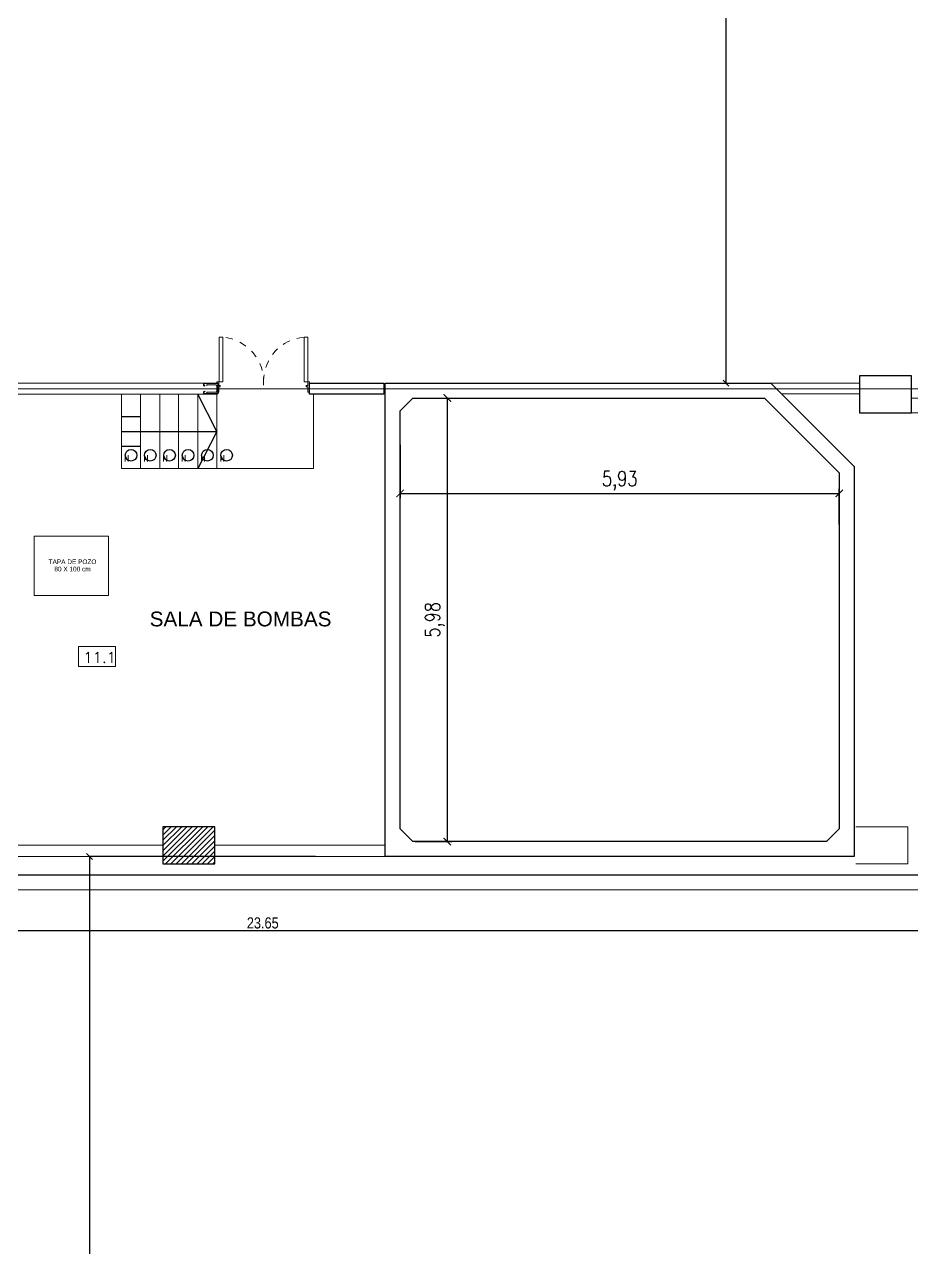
# Model space of a CAD drawing. Header units: millimetres. Extents: x 40 to 151, y 57 to 134.
# Drawn here: x 78 to 89.97, y 78.06 to 94.55 of the extents above; entities that cross this region are included whole.
import ezdxf
from ezdxf.enums import TextEntityAlignment as Align

# ---------------------------------------------------------------- set-up
doc = ezdxf.new("R2010")
doc.units = ezdxf.units.MM
doc.linetypes.add('Dash 1_16_', pattern=[0.003174, 0.001587, -0.001587])
doc.linetypes.add('Hidden', pattern=[7.14375, 4.7625, -2.38125])
for name, color, linetype, lineweight in [('000', 7, 'Continuous', 9), ('A-AREAIDM', 7, 'Continuous', 18), ('A-DOORSYM', 7, 'Continuous', 9), ('A-WALL', 7, 'Continuous', 9), ('ARQ-MUROS', 7, 'Continuous', 9), ('DIMENSION', 1, 'Continuous', 25), ('PINTURA CORDON VEREDAS', 7, 'Continuous', 9), ('S-COLSPRM', 7, 'Continuous', 9)]:
    doc.layers.add(name, color=color, linetype=linetype, lineweight=lineweight)
for name, color, linetype in [('ARQ - GRAFISMO - BLOQUES H°', 7, 'Continuous'), ('ARQ-H°A°', 7, 'Continuous'), ('estructura', 7, 'Continuous'), ('Lineas Muros mampostería', 7, 'Continuous'), ('Lineas Solados', 7, 'Continuous'), ('REP-COTAS-1-100', 7, 'Continuous'), ('Sectores', 3, 'Continuous')]:
    doc.layers.add(name, color=color, linetype=linetype)
doc.styles.add('716_PBL_XREF_det-escalera_R02$0$COTAS', font='arial.ttf')
doc.styles.add('ARIALNARROW', font='ARIALN.TTF')
doc.styles.add('COTAS', font='simplex.shx', dxfattribs={"width": 0.8})
doc.styles.add('MtXpl_Arial_Unicode_', font='ARIALUNI.ttf')
doc.styles.get("Standard").update_dxf_attribs({"font": 'txt.shx'})
doc.dimstyles.new('C', dxfattribs={"dimscale": 1.5, "dimtxt": 0.15, "dimasz": 0.08, "dimexe": 0.01, "dimexo": 0, "dimgap": 0.025, "dimtad": 1, "dimzin": 0, "dimdsep": 46, "dimtxsty": 'ARIALNARROW', "dimblk": 'OBLIQUE', "dimcen": 0, "dimclrd": 256, "dimclre": 256, "dimclrt": 256, "dimadec": 0, "dimazin": 0, "dimtfac": 1.666667, "dimtofl": 0, "dimtmove": 0, "dimatfit": 0, "dimldrblk": 'OBLIQUE', "dimfxl": 0.1, "dimtolj": 1, "dimtzin": 0, "dimarcsym": 0})

# ---------------------------------------------------------------- blocks, each defined once
blk = doc.blocks.new('_ARCHTICK')
at = {"color": 0, "linetype": 'ByBlock', "const_width": 0.15}
blk.add_lwpolyline([(-0.5, -0.5), (0.5, 0.5)], dxfattribs=at)
blk = doc.blocks.new('_Oblique')
at = {"layer": 'estructura', "color": 0, "lineweight": -2}
blk.add_line((-0.5, -0.5), (0.5, 0.5), dxfattribs=at)
blk = doc.blocks.new('*D11')
at = {"layer": 'Defpoints', "color": 0}
for p in [(81.928731, 83.335162), (78.878884, 57.142235), (78.878884, 57.142235)]:
    blk.add_point(p, dxfattribs=at)
at = {"layer": 'DIMENSION', "lineweight": -2}
for p, q in [((81.928731, 83.335162), (78.868884, 83.335162)), ((78.878884, 83.335162), (78.878884, 57.142235)), ((78.878884, 57.142235), (78.868884, 57.142235))]:
    blk.add_line(p, q, dxfattribs=at)
at = {"layer": 'DIMENSION', "lineweight": -2, "xscale": 0.08, "yscale": 0.08, "zscale": 0.08}
for p, rotation in [((78.878884, 83.335162), 90), ((78.878884, 57.142235), 270)]:
    blk.add_blockref('_Oblique', p, dxfattribs=dict(at, rotation=rotation))
at = {"layer": 'DIMENSION', "insert": (78.777307, 70.238699), "char_height": 0.15, "attachment_point": 5, "rotation": 90, "style": 'ARIALNARROW'}
blk.add_mtext('\\A1;26.19', dxfattribs=at)
blk = doc.blocks.new('*D42')
at = {"layer": 'Defpoints', "color": 0}
for p in [(69.387792, 83.535162), (93.04262, 83.605162), (93.04262, 82.335162)]:
    blk.add_point(p, dxfattribs=at)
at = {"layer": 'DIMENSION', "lineweight": -2}
for p, q in [((69.387792, 83.535162), (69.387792, 82.325162)), ((93.04262, 83.605162), (93.04262, 82.325162)), ((69.387792, 82.335162), (93.04262, 82.335162))]:
    blk.add_line(p, q, dxfattribs=at)
at = {"layer": 'DIMENSION', "lineweight": -2, "xscale": 0.08, "yscale": 0.08, "zscale": 0.08, "rotation": 180}
blk.add_blockref('_Oblique', (69.387792, 82.335162), dxfattribs=at)
at = {"layer": 'DIMENSION', "lineweight": -2, "xscale": 0.08, "yscale": 0.08, "zscale": 0.08}
blk.add_blockref('_Oblique', (93.04262, 82.335162), dxfattribs=at)
at = {"layer": 'DIMENSION', "insert": (81.215206, 82.436739), "char_height": 0.15, "attachment_point": 5, "style": 'ARIALNARROW'}
blk.add_mtext('\\A1;23.65', dxfattribs=at)
blk = doc.blocks.new('*D74')
at = {"layer": 'Defpoints', "color": 0}
for p in [(87.464462, 128.025162), (87.464462, 89.715162), (87.464462, 89.715162)]:
    blk.add_point(p, dxfattribs=at)
at = {"layer": 'DIMENSION', "lineweight": -2}
for p, q in [((87.464462, 128.025162), (87.474462, 128.025162)), ((87.464462, 128.025162), (87.464462, 89.715162)), ((87.464462, 89.715162), (87.474462, 89.715162))]:
    blk.add_line(p, q, dxfattribs=at)
at = {"layer": 'DIMENSION', "lineweight": -2, "xscale": 0.08, "yscale": 0.08, "zscale": 0.08}
for p, rotation in [((87.464462, 128.025162), 90), ((87.464462, 89.715162), 270)]:
    blk.add_blockref('_Oblique', p, dxfattribs=dict(at, rotation=rotation))
at = {"layer": 'DIMENSION', "insert": (87.362885, 108.870162), "char_height": 0.15, "attachment_point": 5, "rotation": 90, "style": 'ARIALNARROW'}
blk.add_mtext('\\A1;38.31', dxfattribs=at)

msp = doc.modelspace()

# ---------------------------------------------------------------- linework, layer by layer
at = {"color": 252}
for centre in [(79.437797, 88.743267), (79.697797, 88.743267), (79.957797, 88.743267), (80.207797, 88.743267), (80.467797, 88.743267), (80.727797, 88.743267)]:
    msp.add_circle(centre, 0.078104, dxfattribs=at)
at = {"layer": '000', "ltscale": 0.01}
msp.add_line((46.612789, 89.639999), (149.142794, 89.639999), dxfattribs=at)
at = {"layer": '000', "color": 252, "ltscale": 0.01}
msp.add_line((47.112789, 89.639999), (149.142794, 89.639999), dxfattribs=at)
at = {"layer": 'A-AREAIDM', "color": 252}
for p, q in [((78.729866, 86.166681), (78.729866, 85.894216)), ((78.729866, 86.166681), (79.229866, 86.166681)), ((79.229866, 86.166681), (79.229866, 85.894216)), ((78.729866, 85.894216), (79.229866, 85.894216))]:
    msp.add_line(p, q, dxfattribs=at)
at = {"layer": 'A-DOORSYM', "color": 252}
for p, q in [((80.677365, 90.335162), (80.627365, 90.335162)), ((80.627365, 90.335162), (80.627365, 89.735162)), ((80.677365, 90.335162), (80.627365, 90.335162)), ((80.627365, 90.335162), (80.627365, 89.735162)), ((80.677365, 89.735162), (80.677365, 90.335162)), ((80.677365, 89.735162), (80.677365, 90.335162)), ((81.772797, 90.335162), (81.772797, 89.735162)), ((81.822797, 90.335162), (81.772797, 90.335162)), ((81.772797, 90.335162), (81.772797, 89.735162)), ((81.822797, 90.335162), (81.772797, 90.335162)), ((81.822797, 89.735162), (81.822797, 90.335162)), ((81.822797, 89.735162), (81.822797, 90.335162)), ((80.597797, 89.735162), (80.622797, 89.735162)), ((80.597797, 89.715162), (80.597797, 89.735162)), ((80.597797, 89.735162), (80.622797, 89.735162)), ((80.597797, 89.715162), (80.597797, 89.735162)), ((80.598797, 89.715162), (80.597797, 89.715162)), ((80.598797, 89.715162), (80.597797, 89.715162)), ((80.621797, 89.734162), (80.598797, 89.734162)), ((80.598797, 89.734162), (80.598797, 89.715162)), ((80.621797, 89.734162), (80.598797, 89.734162)), ((80.598797, 89.734162), (80.598797, 89.715162)), ((80.621797, 89.684162), (80.621797, 89.734162)), ((80.621797, 89.684162), (80.621797, 89.734162)), ((80.622797, 89.735162), (80.622797, 89.685162)), ((80.622797, 89.735162), (80.622797, 89.685162)), ((80.627365, 89.735162), (80.677365, 89.735162)), ((80.627365, 89.735162), (80.677365, 89.735162)), ((81.822797, 89.735162), (81.772797, 89.735162)), ((81.822797, 89.735162), (81.772797, 89.735162)), ((81.822797, 89.735162), (81.847797, 89.735162)), ((81.822797, 89.685162), (81.822797, 89.735162)), ((81.822797, 89.735162), (81.847797, 89.735162)), ((81.822797, 89.685162), (81.822797, 89.735162)), ((81.846797, 89.734162), (81.823797, 89.734162)), ((81.823797, 89.734162), (81.823797, 89.684162)), ((81.846797, 89.734162), (81.823797, 89.734162)), ((81.823797, 89.734162), (81.823797, 89.684162)), ((81.846797, 89.715162), (81.846797, 89.734162)), ((81.846797, 89.715162), (81.846797, 89.734162)), ((81.847797, 89.715162), (81.846797, 89.715162)), ((81.847797, 89.715162), (81.846797, 89.715162)), ((81.847797, 89.735162), (81.847797, 89.715162)), ((81.847797, 89.735162), (81.847797, 89.715162)), ((80.597797, 89.595162), (80.597797, 89.615162)), ((80.597797, 89.615162), (80.598797, 89.615162)), ((80.597797, 89.595162), (80.597797, 89.615162)), ((80.597797, 89.615162), (80.598797, 89.615162)), ((80.622797, 89.595162), (80.597797, 89.595162)), ((80.622797, 89.595162), (80.597797, 89.595162)), ((80.598797, 89.615162), (80.598797, 89.596162)), ((80.598797, 89.615162), (80.598797, 89.596162)), ((80.598797, 89.596162), (80.621797, 89.596162)), ((80.598797, 89.596162), (80.621797, 89.596162)), ((80.641797, 89.684162), (80.621797, 89.684162)), ((80.641797, 89.684162), (80.621797, 89.684162)), ((80.621797, 89.596162), (80.621797, 89.666162)), ((80.621797, 89.666162), (80.641797, 89.666162)), ((80.621797, 89.596162), (80.621797, 89.666162)), ((80.621797, 89.666162), (80.641797, 89.666162)), ((80.622797, 89.685162), (80.642797, 89.685162)), ((80.622797, 89.685162), (80.642797, 89.685162)), ((80.642797, 89.665162), (80.622797, 89.665162)), ((80.622797, 89.665162), (80.622797, 89.595162)), ((80.642797, 89.665162), (80.622797, 89.665162)), ((80.622797, 89.665162), (80.622797, 89.595162)), ((80.641797, 89.666162), (80.641797, 89.684162)), ((80.641797, 89.666162), (80.641797, 89.684162)), ((80.642797, 89.685162), (80.642797, 89.665162)), ((80.642797, 89.685162), (80.642797, 89.665162)), ((81.802797, 89.665162), (81.802797, 89.685162)), ((81.802797, 89.685162), (81.822797, 89.685162)), ((81.802797, 89.665162), (81.802797, 89.685162)), ((81.802797, 89.685162), (81.822797, 89.685162)), ((81.822797, 89.665162), (81.802797, 89.665162)), ((81.822797, 89.665162), (81.802797, 89.665162)), ((81.823797, 89.684162), (81.803797, 89.684162)), ((81.803797, 89.684162), (81.803797, 89.666162)), ((81.823797, 89.684162), (81.803797, 89.684162)), ((81.803797, 89.684162), (81.803797, 89.666162)), ((81.803797, 89.666162), (81.823797, 89.666162)), ((81.803797, 89.666162), (81.823797, 89.666162)), ((81.822797, 89.595162), (81.822797, 89.665162)), ((81.822797, 89.595162), (81.822797, 89.665162)), ((81.847797, 89.595162), (81.822797, 89.595162)), ((81.847797, 89.595162), (81.822797, 89.595162)), ((81.823797, 89.666162), (81.823797, 89.596162)), ((81.823797, 89.666162), (81.823797, 89.596162)), ((81.823797, 89.596162), (81.846797, 89.596162)), ((81.823797, 89.596162), (81.846797, 89.596162)), ((81.846797, 89.596162), (81.846797, 89.615162)), ((81.846797, 89.615162), (81.847797, 89.615162)), ((81.846797, 89.596162), (81.846797, 89.615162)), ((81.846797, 89.615162), (81.847797, 89.615162)), ((81.847797, 89.615162), (81.847797, 89.595162)), ((81.847797, 89.615162), (81.847797, 89.595162))]:
    msp.add_line(p, q, dxfattribs=at)
at = {"layer": 'A-DOORSYM', "color": 252, "linetype": 'Dash 1_16_'}
for centre, radius, start, end in [((80.62474, 89.735212), 0.602254, 355.714124, 84.98708), ((80.62474, 89.735212), 0.602254, 355.714124, 84.98708), ((81.817971, 89.74553), 0.591361, 94.381073, 180), ((81.817971, 89.74553), 0.591361, 94.381073, 180)]:
    msp.add_arc(centre, radius, start, end, dxfattribs=at)
at = {"layer": 'A-WALL', "color": 252, "lineweight": 18}
for p, q in [((89.967792, 89.515162), (92.053322, 89.515162)), ((89.967792, 89.315162), (91.778874, 89.315162))]:
    msp.add_line(p, q, dxfattribs=at)
at = {"layer": 'ARQ - GRAFISMO - BLOQUES H°', "color": 252}
for p, q in [((80.417792, 89.710162), (80.417792, 89.702255)), ((80.611081, 89.710162), (80.417792, 89.710162)), ((80.417792, 89.688596), (80.417792, 89.680689)), ((80.428844, 89.680689), (80.417792, 89.680689)), ((80.417792, 89.599636), (80.417792, 89.591728)), ((80.428844, 89.599636), (80.417792, 89.599636)), ((80.417792, 89.57807), (80.417792, 89.570162)), ((80.611081, 89.570162), (80.417792, 89.570162)), ((80.421476, 89.698571), (80.421476, 89.692281)), ((80.421476, 89.581754), (80.421476, 89.588044)), ((80.587247, 89.686877), (80.463967, 89.691335)), ((80.587247, 89.593447), (80.463967, 89.58899)), ((80.601213, 89.608164), (80.601213, 89.672161)), ((80.611081, 89.710162), (80.611081, 89.570162))]:
    msp.add_line(p, q, dxfattribs=at)
for centre, radius, start, end in [((80.417792, 89.698571), 0.003684, 0, 90), ((80.417792, 89.692281), 0.003684, 270, 0), ((80.417792, 89.588044), 0.003684, 0, 90), ((80.417792, 89.581754), 0.003684, 270, 0), ((80.428844, 89.67332), 0.007368, 0, 90), ((80.428844, 89.607005), 0.007368, 270, 0), ((80.463581, 89.683977), 0.007368, 87.002127, 180), ((80.463581, 89.596348), 0.007368, 180, 272.997873), ((80.586476, 89.672161), 0.014737, 0, 87.002127), ((80.586476, 89.608164), 0.014737, 272.997873, 0)]:
    msp.add_arc(centre, radius, start, end, dxfattribs=at)
at = {"layer": 'ARQ-H°A°', "color": 252}
for p, q in [((81.847797, 89.565162), (81.847797, 89.715162)), ((81.847797, 89.715162), (82.847797, 89.715162)), ((82.847797, 89.715162), (82.847797, 89.565162)), ((82.867797, 83.335162), (82.867797, 89.715162)), ((82.867797, 89.715162), (88.067792, 89.715162)), ((88.067792, 89.715162), (89.192797, 88.590157)), ((89.967792, 89.815162), (89.267792, 89.815162)), ((89.267792, 89.815162), (89.267792, 89.315162)), ((89.967792, 89.315162), (89.967792, 89.815162)), ((80.597797, 89.065162), (80.337797, 89.565162)), ((82.847797, 89.565162), (81.847797, 89.565162)), ((83.067797, 89.344452), (83.238508, 89.515162)), ((83.238508, 89.515162), (87.984949, 89.515162)), ((87.984949, 89.515162), (88.992797, 88.507315)), ((79.307797, 89.265162), (79.567797, 89.265162)), ((83.067797, 83.705873), (83.067797, 89.344452)), ((89.267792, 89.315162), (89.967792, 89.315162)), ((79.307797, 89.065162), (80.597797, 89.065162)), ((80.597797, 89.065162), (80.337797, 88.565162)), ((79.307797, 88.865162), (79.567797, 88.865162)), ((89.192797, 88.590157), (89.192797, 83.335162)), ((88.992797, 88.507315), (88.992797, 83.705873)), ((80.567797, 83.735162), (79.867797, 83.735162)), ((79.867797, 83.735162), (79.867797, 83.235162)), ((80.567797, 83.235162), (80.567797, 83.735162)), ((83.238508, 83.535162), (83.067797, 83.705873)), ((88.992797, 83.705873), (88.822086, 83.535162)), ((88.822086, 83.535162), (83.238508, 83.535162)), ((89.192797, 83.335162), (82.867797, 83.335162)), ((79.867797, 83.235162), (80.567797, 83.235162))]:
    msp.add_line(p, q, dxfattribs=at)
at = {"layer": 'ARQ-MUROS', "color": 252}
for p, q in [((76.817792, 89.715162), (80.601081, 89.715162)), ((76.817792, 89.715162), (79.867797, 89.715162)), ((88.067792, 89.715162), (89.267792, 89.715162)), ((76.817792, 89.565162), (80.601081, 89.565162)), ((76.817792, 89.565162), (79.867797, 89.565162)), ((79.307797, 89.565162), (79.307797, 88.565162)), ((79.567797, 89.565162), (79.567797, 88.565162)), ((79.827797, 89.565162), (79.827797, 88.565162)), ((80.077797, 89.565162), (80.077797, 88.565162)), ((80.337797, 89.565162), (80.337797, 88.565162)), ((80.597797, 89.565162), (80.597797, 88.565162)), ((81.897797, 89.565162), (81.897797, 88.565162)), ((88.210466, 89.572488), (89.267792, 89.572488)), ((81.897797, 88.565162), (79.307797, 88.565162)), ((78.132639, 87.652972), (79.132618, 87.652972)), ((78.132639, 86.852972), (78.132639, 87.652972)), ((79.132618, 87.652972), (79.132618, 86.852972)), ((79.132618, 86.852972), (78.132639, 86.852972)), ((70.567797, 83.485162), (79.867797, 83.485162)), ((80.567797, 83.485162), (82.867797, 83.485162)), ((70.567797, 83.335162), (79.867797, 83.335162)), ((80.567797, 83.335162), (82.867797, 83.335162))]:
    msp.add_line(p, q, dxfattribs=at)
at = {"layer": 'Lineas Muros mampostería', "color": 252, "lineweight": 18}
for p, q in [((89.967792, 89.815162), (89.267792, 89.815162)), ((89.967792, 89.315162), (89.967792, 89.815162)), ((89.917797, 83.735162), (89.217797, 83.735162)), ((89.917797, 83.235162), (89.917797, 83.735162)), ((89.217797, 83.235162), (89.917797, 83.235162))]:
    msp.add_line(p, q, dxfattribs=at)
at = {"layer": 'Lineas Solados', "color": 252}
msp.add_line((65.017797, 83.085162), (96.192792, 83.085162), dxfattribs=at)
at = {"layer": 'PINTURA CORDON VEREDAS', "color": 252}
msp.add_line((65.247797, 82.885162), (96.422792, 82.885162), dxfattribs=at)
at = {"layer": 'REP-COTAS-1-100', "color": 252, "linetype": 'Hidden'}
for p, q in [((83.269758, 89.515162), (83.76725, 89.515162)), ((83.067797, 88.883912), (83.067797, 88.166073)), ((88.992797, 87.809243), (88.992797, 88.291073)), ((83.269758, 83.535162), (83.76725, 83.535162))]:
    msp.add_line(p, q, dxfattribs=at)
at = {"layer": 'REP-COTAS-1-100', "color": 252}
for p, q in [((83.70475, 89.515162), (83.70475, 83.535162)), ((83.067797, 88.228573), (88.992797, 88.228573))]:
    msp.add_line(p, q, dxfattribs=at)
at = {"layer": 'S-COLSPRM', "color": 252, "linetype": 'Continuous'}
for p, q in [((79.867797, 83.693356), (79.909603, 83.735162)), ((79.867797, 83.622646), (79.980314, 83.735162)), ((79.867797, 83.551935), (80.051024, 83.735162)), ((79.867797, 83.481224), (80.121735, 83.735162)), ((79.867797, 83.410514), (80.192446, 83.735162)), ((79.867797, 83.339803), (80.263156, 83.735162)), ((79.867797, 83.269092), (80.333867, 83.735162)), ((79.904578, 83.235162), (80.404578, 83.735162)), ((79.975288, 83.235162), (80.475288, 83.735162)), ((80.045999, 83.235162), (80.545999, 83.735162)), ((80.11671, 83.235162), (80.567797, 83.68625)), ((80.18742, 83.235162), (80.567797, 83.615539)), ((80.258131, 83.235162), (80.567797, 83.544828)), ((80.328842, 83.235162), (80.567797, 83.474118)), ((80.399552, 83.235162), (80.567797, 83.403407)), ((80.470263, 83.235162), (80.567797, 83.332696)), ((80.540974, 83.235162), (80.567797, 83.261986))]:
    msp.add_line(p, q, dxfattribs=at)
at = {"layer": 'S-COLSPRM', "color": 252}
for p, q in [((80.567797, 83.735162), (79.867797, 83.735162)), ((79.867797, 83.735162), (79.867797, 83.235162)), ((80.567797, 83.235162), (80.567797, 83.735162)), ((79.867797, 83.235162), (80.567797, 83.235162))]:
    msp.add_line(p, q, dxfattribs=at)

# ---------------------------------------------------------------- block references
at = {"layer": 'REP-COTAS-1-100', "color": 252, "xscale": 0.1, "yscale": 0.1, "zscale": 0.1}
for p, rotation in [((83.70475, 89.515162), 90), ((83.067797, 88.228573), 180), ((83.70475, 83.535162), 270)]:
    msp.add_blockref('_ARCHTICK', p, dxfattribs=dict(at, rotation=rotation))
msp.add_blockref('_ARCHTICK', (88.992797, 88.228573), dxfattribs=at)

# ---------------------------------------------------------------- texts
at = {"color": 252, "style": '716_PBL_XREF_det-escalera_R02$0$COTAS'}
for s, p in [('TAPA DE POZO', (78.32617, 87.276051)), ('80 X 100 cm', (78.403805, 87.178287))]:
    msp.add_text(s, height=0.0625, dxfattribs=at).set_placement(p)
at = {"color": 252, "style": 'COTAS', "width": 0.8}
for p in [(79.378682, 88.700926), (79.638682, 88.700926), (79.898682, 88.700926), (80.148682, 88.700926), (80.408682, 88.700926), (80.668682, 88.700926)]:
    msp.add_attdef('N', text='01', height=0.087181, dxfattribs=at).set_placement(p, align=Align.MIDDLE_CENTER)
at = {"layer": 'A-AREAIDM', "color": 252}
msp.add_text('11.1', height=0.14753, dxfattribs=at).set_placement((78.794236, 85.94296))
at = {"layer": 'REP-COTAS-1-100', "color": 252, "insert": (86.030297, 88.397621), "char_height": 0.2, "attachment_point": 5, "style": 'COTAS'}
msp.add_mtext('5,93', dxfattribs=at)
at = {"layer": 'REP-COTAS-1-100', "color": 252, "insert": (83.535702, 86.525162), "char_height": 0.2, "attachment_point": 5, "rotation": 90, "style": 'COTAS'}
msp.add_mtext('5,98', dxfattribs=at)
at = {"layer": 'Sectores', "style": 'MtXpl_Arial_Unicode_'}
msp.add_text('SALA DE BOMBAS', height=0.2, dxfattribs=at).set_placement((79.689434, 86.436205))

# ---------------------------------------------------------------- dimensions: what is measured, and where the dimension line sits
at = {"layer": 'DIMENSION'}
for base, p1, p2, angle, picture, middle in [((87.464462, 89.715162), (87.464462, 128.025162), (87.464462, 89.715162), 270, '*D74', (87.362885, 108.870162)), ((78.878884, 57.142235), (81.928731, 83.335162), (78.878884, 57.142235), 90, '*D11', (78.777307, 70.238699))]:
    dim = msp.add_linear_dim(base=base, p1=p1, p2=p2, angle=angle, dimstyle='C', override={"dimscale": 1, "dimlfac": 1, "dimtxsty": 'ARIALNARROW', "dimtolj": 1}, dxfattribs=at)
    dim.commit()
    dim.dimension.update_dxf_attribs({"geometry": picture, "text_midpoint": middle})
dim = msp.add_linear_dim(base=(93.04262, 82.335162), p1=(69.387792, 83.535162), p2=(93.04262, 83.605162), dimstyle='C', override={"dimscale": 1, "dimlfac": 1, "dimtxsty": 'ARIALNARROW', "dimtolj": 1}, dxfattribs=at)
dim.commit()
dim.dimension.update_dxf_attribs({"geometry": '*D42', "text_midpoint": (81.215206, 82.436739)})

doc.saveas('drawing.dxf')
